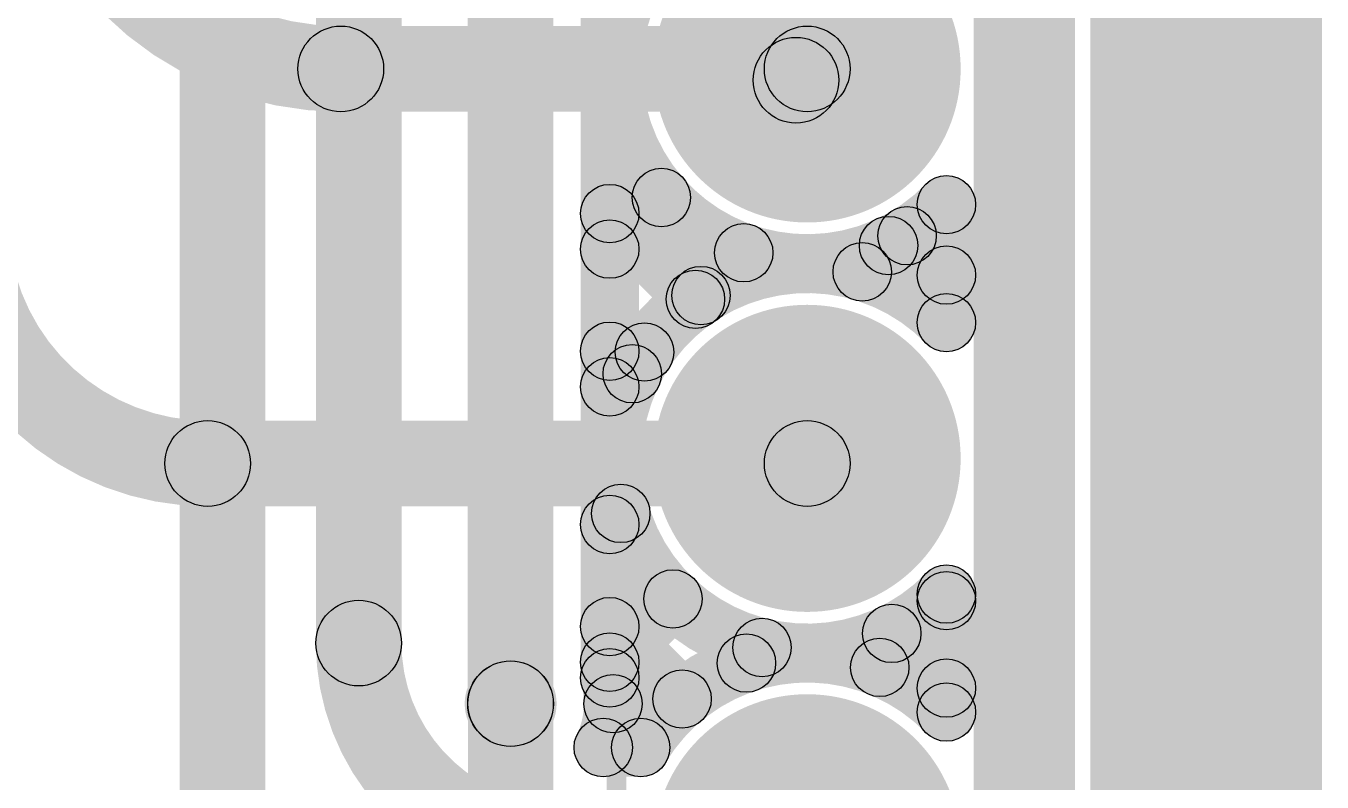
# Model space of a CAD drawing. Header units: millimetres. Extents: x 0 to 210, y 0 to 213.
# Drawn here: x 2.3005 to 2.6335, y 0.7379 to 0.932 of the extents above; entities that cross this region are included whole.
import ezdxf

# ---------------------------------------------------------------- set-up
doc = ezdxf.new("R2010")
doc.units = ezdxf.units.MM
doc.header["$MEASUREMENT"] = 0
for name, color, linetype in [('BottomLayer', 5, 'Continuous'), ('BottomSolder', 6, 'Continuous'), ('PadHoleLayer', 156, 'Continuous'), ('TopLayer', 1, 'Continuous'), ('TopOverlay', 2, 'Continuous'), ('TopSolder', 216, 'Continuous'), ('ViaHoleLayer', 16, 'Continuous')]:
    doc.layers.add(name, color=color, linetype=linetype)

# ---------------------------------------------------------------- blocks, each defined once
blk = doc.blocks.new('HDR_F_1X7_14')
at = {"layer": 'BottomLayer'}
h = blk.add_hatch(color=5, dxfattribs=at)
edge = h.paths.add_edge_path()
edge.add_arc((0.3, 0), 0.03543, 0, 360)
h = blk.add_hatch(color=5, dxfattribs=at)
edge = h.paths.add_edge_path()
edge.add_arc((0.4, 0), 0.03543, 0, 360)
h = blk.add_hatch(color=5, dxfattribs=at)
edge = h.paths.add_edge_path()
edge.add_arc((0.5, 0), 0.03543, 0, 360)
at = {"layer": 'BottomSolder'}
h = blk.add_hatch(color=6, dxfattribs=at)
edge = h.paths.add_edge_path()
edge.add_arc((0.3, 0), 0.03943, 0, 360)
h = blk.add_hatch(color=6, dxfattribs=at)
edge = h.paths.add_edge_path()
edge.add_arc((0.4, 0), 0.03943, 0, 360)
h = blk.add_hatch(color=6, dxfattribs=at)
edge = h.paths.add_edge_path()
edge.add_arc((0.5, 0), 0.03943, 0, 360)
at = {"layer": 'PadHoleLayer'}
h = blk.add_hatch(color=156, dxfattribs=at)
edge = h.paths.add_edge_path()
edge.add_arc((0.3, 0), 0.01772, 0, 360)
h = blk.add_hatch(color=156, dxfattribs=at)
edge = h.paths.add_edge_path()
edge.add_arc((0.4, 0), 0.01772, 0, 360)
h = blk.add_hatch(color=156, dxfattribs=at)
edge = h.paths.add_edge_path()
edge.add_arc((0.5, 0), 0.01772, 0, 360)
at = {"layer": 'TopLayer'}
h = blk.add_hatch(color=1, dxfattribs=at)
edge = h.paths.add_edge_path()
edge.add_arc((0.3, 0), 0.03543, 0, 360)
h = blk.add_hatch(color=1, dxfattribs=at)
edge = h.paths.add_edge_path()
edge.add_arc((0.4, 0), 0.03543, 0, 360)
h = blk.add_hatch(color=1, dxfattribs=at)
edge = h.paths.add_edge_path()
edge.add_arc((0.5, 0), 0.03543, 0, 360)
at = {"layer": 'TopOverlay'}
for points in [[(-0.06, 0.0465), (-0.06, 0.0515), (0.661, 0.0515), (0.661, 0.0465)], [(-0.06, -0.0525), (-0.06, -0.0475), (0.661, -0.0475), (0.661, -0.0525)]]:
    blk.add_hatch(color=2, dxfattribs=at).paths.add_polyline_path(points)
at = {"layer": 'TopSolder'}
h = blk.add_hatch(color=216, dxfattribs=at)
edge = h.paths.add_edge_path()
edge.add_arc((0.3, 0), 0.03943, 0, 360)
h = blk.add_hatch(color=216, dxfattribs=at)
edge = h.paths.add_edge_path()
edge.add_arc((0.4, 0), 0.03943, 0, 360)
h = blk.add_hatch(color=216, dxfattribs=at)
edge = h.paths.add_edge_path()
edge.add_arc((0.5, 0), 0.03943, 0, 360)

msp = doc.modelspace()

# ---------------------------------------------------------------- hatches: boundary and pattern name
at = {"layer": 'BottomLayer'}
for points in [[(2.629, 0.28839), (2.607, 0.28839), (2.607, 2.96558), (2.629, 2.96558)], [(2.57704, 2.93096), (2.59904, 2.93096), (2.59904, 0.304), (2.57704, 0.304)], [(2.544, 0.38583), (2.57, 0.38583), (2.57, 2.177), (2.544, 2.177)], [(2.38139, 0.91), (2.38139, 0.932), (2.50123, 0.932), (2.50123, 0.91)], [(2.50612, 0.91033), (2.49057, 0.92589), (2.49346, 0.92878), (2.50901, 0.91322)], [(2.3472, 0.80868), (2.3472, 0.83069), (2.50123, 0.83069), (2.50123, 0.80868)], [(2.43604, 0.69719), (2.41404, 0.69719), (2.41404, 0.758), (2.43604, 0.758)]]:
    msp.add_hatch(color=5, dxfattribs=at).paths.add_polyline_path(points)
h = msp.add_hatch(color=5, dxfattribs=at)
edge = h.paths.add_edge_path()
edge.add_arc((2.38139, 0.921), 0.011, 0, 360)
h = msp.add_hatch(color=5, dxfattribs=at)
edge = h.paths.add_edge_path()
edge.add_arc((2.38139, 0.921), 0.011, 0, 360)
h = msp.add_hatch(color=5, dxfattribs=at)
edge = h.paths.add_edge_path()
edge.add_arc((2.38139, 0.921), 0.011, 0, 360)
h = msp.add_hatch(color=5, dxfattribs=at)
edge = h.paths.add_edge_path()
edge.add_arc((2.38139, 0.921), 0.011, 0, 360)
h = msp.add_hatch(color=5, dxfattribs=at)
edge = h.paths.add_edge_path()
edge.add_arc((2.50123, 0.921), 0.011, 0, 360)
h = msp.add_hatch(color=5, dxfattribs=at)
edge = h.paths.add_edge_path()
edge.add_arc((2.50123, 0.921), 0.011, 0, 360)
h = msp.add_hatch(color=5, dxfattribs=at)
edge = h.paths.add_edge_path()
edge.add_arc((2.49835, 0.91811), 0.011, 0, 360)
h = msp.add_hatch(color=5, dxfattribs=at)
edge = h.paths.add_edge_path()
edge.add_arc((2.3472, 0.81968), 0.011, 0, 360)
h = msp.add_hatch(color=5, dxfattribs=at)
edge = h.paths.add_edge_path()
edge.add_arc((2.3472, 0.81968), 0.011, 0, 360)
h = msp.add_hatch(color=5, dxfattribs=at)
edge = h.paths.add_edge_path()
edge.add_arc((2.50123, 0.81968), 0.011, 0, 360)
h = msp.add_hatch(color=5, dxfattribs=at)
edge = h.paths.add_edge_path()
edge.add_arc((2.42504, 0.758), 0.01181, 0, 360)
h = msp.add_hatch(color=5, dxfattribs=at)
edge = h.paths.add_edge_path()
edge.add_arc((2.42504, 0.758), 0.011, 0, 360)
at = {"layer": 'TopLayer'}
for points in [[(2.574, 0.218), (2.63352, 0.218), (2.63352, 1.92126), (2.574, 1.92126)], [(2.397, 0.77357), (2.375, 0.77357), (2.375, 1.52497), (2.397, 1.52497)], [(2.436, 0.758), (2.414, 0.758), (2.414, 1.4626), (2.436, 1.4626)], [(2.458, 0.76464), (2.443, 0.76464), (2.443, 1.0059), (2.458, 1.0059)], [(2.362, 0.56557), (2.34, 0.56557), (2.34, 0.97146), (2.362, 0.97146)], [(2.4558, 0.86943), (2.4452, 0.88003), (2.45846, 0.8933), (2.46907, 0.88269)], [(2.4452, 0.87856), (2.4558, 0.88917), (2.47782, 0.86715), (2.46721, 0.85654)], [(2.5445, 0.85585), (2.5295, 0.85585), (2.5295, 0.88615), (2.5445, 0.88615)], [(2.5216, 0.87287), (2.53221, 0.88347), (2.5423, 0.87338), (2.5317, 0.86277)], [(2.52067, 0.86359), (2.51007, 0.87419), (2.51683, 0.88095), (2.52743, 0.87035)], [(2.47924, 0.85751), (2.46863, 0.86811), (2.47963, 0.87911), (2.49023, 0.8685)], [(2.4452, 0.8432), (2.4558, 0.85381), (2.46158, 0.84803), (2.45097, 0.83743)], [(2.4558, 0.83407), (2.4452, 0.84468), (2.45412, 0.8536), (2.46473, 0.843)], [(2.4558, 0.79872), (2.4452, 0.80932), (2.44804, 0.81217), (2.45865, 0.80156)], [(2.4558, 0.76336), (2.4452, 0.77397), (2.46143, 0.7902), (2.47204, 0.7796)], [(2.52518, 0.76202), (2.51457, 0.77263), (2.5317, 0.78976), (2.5423, 0.77915)], [(2.5445, 0.75585), (2.5295, 0.75585), (2.5295, 0.78615), (2.5445, 0.78615)], [(2.4452, 0.77249), (2.4558, 0.7831), (2.47439, 0.76451), (2.46378, 0.75391)], [(2.51766, 0.77074), (2.52827, 0.78135), (2.5423, 0.76731), (2.5317, 0.7567)], [(2.49092, 0.76313), (2.48032, 0.77373), (2.48432, 0.77774), (2.49493, 0.76713)], [(2.425, 0.747), (2.425, 0.769), (2.42504, 0.769), (2.42504, 0.747)], [(2.44883, 0.73926), (2.44883, 0.75426), (2.45846, 0.75426), (2.45846, 0.73926)]]:
    msp.add_hatch(color=1, dxfattribs=at).paths.add_polyline_path(points)
h = msp.add_hatch(color=1, dxfattribs=at)
edge = h.paths.add_edge_path()
edge.add_arc((2.46377, 0.88799), 0.0075, 0, 360)
h = msp.add_hatch(color=1, dxfattribs=at)
edge = h.paths.add_edge_path()
edge.add_arc((2.537, 0.88615), 0.0075, 0, 360)
h = msp.add_hatch(color=1, dxfattribs=at)
edge = h.paths.add_edge_path()
edge.add_arc((2.537, 0.88615), 0.0075, 0, 360)
h = msp.add_hatch(color=1, dxfattribs=at)
edge = h.paths.add_edge_path()
edge.add_arc((2.4505, 0.88386), 0.0075, 0, 360)
h = msp.add_hatch(color=1, dxfattribs=at)
edge = h.paths.add_edge_path()
edge.add_arc((2.52213, 0.87565), 0.0075, 0, 360)
h = msp.add_hatch(color=1, dxfattribs=at)
edge = h.paths.add_edge_path()
edge.add_arc((2.5269, 0.87817), 0.0075, 0, 360)
h = msp.add_hatch(color=1, dxfattribs=at)
edge = h.paths.add_edge_path()
edge.add_arc((2.4505, 0.87473), 0.0075, 0, 360)
h = msp.add_hatch(color=1, dxfattribs=at)
edge = h.paths.add_edge_path()
edge.add_arc((2.48493, 0.8738), 0.0075, 0, 360)
h = msp.add_hatch(color=1, dxfattribs=at)
edge = h.paths.add_edge_path()
edge.add_arc((2.51537, 0.86889), 0.0075, 0, 360)
h = msp.add_hatch(color=1, dxfattribs=at)
edge = h.paths.add_edge_path()
edge.add_arc((2.537, 0.86807), 0.0075, 0, 360)
h = msp.add_hatch(color=1, dxfattribs=at)
edge = h.paths.add_edge_path()
edge.add_arc((2.47252, 0.86185), 0.0075, 0, 360)
h = msp.add_hatch(color=1, dxfattribs=at)
edge = h.paths.add_edge_path()
edge.add_arc((2.47394, 0.86281), 0.0075, 0, 360)
h = msp.add_hatch(color=1, dxfattribs=at)
edge = h.paths.add_edge_path()
edge.add_arc((2.537, 0.85585), 0.0075, 0, 360)
h = msp.add_hatch(color=1, dxfattribs=at)
edge = h.paths.add_edge_path()
edge.add_arc((2.537, 0.85585), 0.0075, 0, 360)
h = msp.add_hatch(color=1, dxfattribs=at)
edge = h.paths.add_edge_path()
edge.add_arc((2.4505, 0.84851), 0.0075, 0, 360)
h = msp.add_hatch(color=1, dxfattribs=at)
edge = h.paths.add_edge_path()
edge.add_arc((2.45943, 0.8483), 0.0075, 0, 360)
h = msp.add_hatch(color=1, dxfattribs=at)
edge = h.paths.add_edge_path()
edge.add_arc((2.45628, 0.84273), 0.0075, 0, 360)
h = msp.add_hatch(color=1, dxfattribs=at)
edge = h.paths.add_edge_path()
edge.add_arc((2.4505, 0.83937), 0.0075, 0, 360)
h = msp.add_hatch(color=1, dxfattribs=at)
edge = h.paths.add_edge_path()
edge.add_arc((2.45334, 0.80686), 0.0075, 0, 360)
h = msp.add_hatch(color=1, dxfattribs=at)
edge = h.paths.add_edge_path()
edge.add_arc((2.4505, 0.80402), 0.0075, 0, 360)
h = msp.add_hatch(color=1, dxfattribs=at)
edge = h.paths.add_edge_path()
edge.add_arc((2.537, 0.78615), 0.0075, 0, 360)
h = msp.add_hatch(color=1, dxfattribs=at)
edge = h.paths.add_edge_path()
edge.add_arc((2.537, 0.78615), 0.0075, 0, 360)
h = msp.add_hatch(color=1, dxfattribs=at)
edge = h.paths.add_edge_path()
edge.add_arc((2.46674, 0.7849), 0.0075, 0, 360)
h = msp.add_hatch(color=1, dxfattribs=at)
edge = h.paths.add_edge_path()
edge.add_arc((2.537, 0.78445), 0.0075, 0, 360)
h = msp.add_hatch(color=1, dxfattribs=at)
edge = h.paths.add_edge_path()
edge.add_arc((2.386, 0.77357), 0.011, 0, 360)
h = msp.add_hatch(color=1, dxfattribs=at)
edge = h.paths.add_edge_path()
edge.add_arc((2.386, 0.77357), 0.011, 0, 360)
h = msp.add_hatch(color=1, dxfattribs=at)
edge = h.paths.add_edge_path()
edge.add_arc((2.4505, 0.7778), 0.0075, 0, 360)
h = msp.add_hatch(color=1, dxfattribs=at)
edge = h.paths.add_edge_path()
edge.add_arc((2.52296, 0.77604), 0.0075, 0, 360)
h = msp.add_hatch(color=1, dxfattribs=at)
edge = h.paths.add_edge_path()
edge.add_arc((2.48963, 0.77243), 0.0075, 0, 360)
h = msp.add_hatch(color=1, dxfattribs=at)
edge = h.paths.add_edge_path()
edge.add_arc((2.4505, 0.76866), 0.0075, 0, 360)
h = msp.add_hatch(color=1, dxfattribs=at)
edge = h.paths.add_edge_path()
edge.add_arc((2.48562, 0.76843), 0.0075, 0, 360)
h = msp.add_hatch(color=1, dxfattribs=at)
edge = h.paths.add_edge_path()
edge.add_arc((2.51987, 0.76732), 0.0075, 0, 360)
h = msp.add_hatch(color=1, dxfattribs=at)
edge = h.paths.add_edge_path()
edge.add_arc((2.42504, 0.758), 0.01181, 0, 360)
h = msp.add_hatch(color=1, dxfattribs=at)
edge = h.paths.add_edge_path()
edge.add_arc((2.4505, 0.76464), 0.0075, 0, 360)
h = msp.add_hatch(color=1, dxfattribs=at)
edge = h.paths.add_edge_path()
edge.add_arc((2.4505, 0.76464), 0.0075, 0, 360)
h = msp.add_hatch(color=1, dxfattribs=at)
edge = h.paths.add_edge_path()
edge.add_arc((2.537, 0.76201), 0.0075, 0, 360)
h = msp.add_hatch(color=1, dxfattribs=at)
edge = h.paths.add_edge_path()
edge.add_arc((2.425, 0.758), 0.011, 0, 360)
h = msp.add_hatch(color=1, dxfattribs=at)
edge = h.paths.add_edge_path()
edge.add_arc((2.425, 0.758), 0.011, 0, 360)
h = msp.add_hatch(color=1, dxfattribs=at)
edge = h.paths.add_edge_path()
edge.add_arc((2.42504, 0.758), 0.011, 0, 360)
h = msp.add_hatch(color=1, dxfattribs=at)
edge = h.paths.add_edge_path()
edge.add_arc((2.46909, 0.75921), 0.0075, 0, 360)
h = msp.add_hatch(color=1, dxfattribs=at)
edge = h.paths.add_edge_path()
edge.add_arc((2.45135, 0.758), 0.0075, 0, 360)
h = msp.add_hatch(color=1, dxfattribs=at)
edge = h.paths.add_edge_path()
edge.add_arc((2.45135, 0.758), 0.0075, 0, 360)
h = msp.add_hatch(color=1, dxfattribs=at)
edge = h.paths.add_edge_path()
edge.add_arc((2.537, 0.75585), 0.0075, 0, 360)
h = msp.add_hatch(color=1, dxfattribs=at)
edge = h.paths.add_edge_path()
edge.add_arc((2.537, 0.75585), 0.0075, 0, 360)
h = msp.add_hatch(color=1, dxfattribs=at)
edge = h.paths.add_edge_path()
edge.add_arc((2.44883, 0.74676), 0.0075, 0, 360)
h = msp.add_hatch(color=1, dxfattribs=at)
edge = h.paths.add_edge_path()
edge.add_arc((2.44883, 0.74676), 0.0075, 0, 360)
h = msp.add_hatch(color=1, dxfattribs=at)
edge = h.paths.add_edge_path()
edge.add_arc((2.45846, 0.74676), 0.0075, 0, 360)
h = msp.add_hatch(color=1, dxfattribs=at)
edge = h.paths.add_edge_path()
edge.add_arc((2.45846, 0.74676), 0.0075, 0, 360)
at = {"layer": 'ViaHoleLayer'}
h = msp.add_hatch(color=16, dxfattribs=at)
edge = h.paths.add_edge_path()
edge.add_arc((2.42504, 0.758), 0.00591, 0, 360)

# ---------------------------------------------------------------- linework, layer by layer
at = {"layer": 'BottomLayer', "const_width": 0.022}
for points in [[(2.38139, 0.921, -0.19891), (2.32806, 0.94309)], [(2.3472, 0.81968, -0.414214), (2.285, 0.88189)]]:
    msp.add_lwpolyline(points, format="xyb", dxfattribs=at)
at = {"layer": 'BottomLayer'}
for centre in [(2.38139, 0.921), (2.38139, 0.921), (2.38139, 0.921), (2.38139, 0.921), (2.50123, 0.921), (2.50123, 0.921), (2.49835, 0.91811), (2.3472, 0.81968), (2.3472, 0.81968), (2.50123, 0.81968), (2.42504, 0.758)]:
    msp.add_circle(centre, 0.011, dxfattribs=at)
at = {"layer": 'TopLayer'}
for points, const_width in [([(2.537, 0.88615, -1.324399), (2.48918, 0.96946)], 0.015), ([(2.537, 0.78615, -2.459393), (2.537, 0.85585)], 0.015), ([(2.43831, 0.72126, -0.414214), (2.386, 0.77357)], 0.022), ([(2.45846, 0.74676, -0.491462), (2.537, 0.75585)], 0.015), ([(2.4505, 0.76464, -0.0639), (2.45135, 0.758)], 0.015), ([(2.45135, 0.758, -0.1108), (2.44883, 0.74676)], 0.015)]:
    msp.add_lwpolyline(points, format="xyb", dxfattribs=dict(at, const_width=const_width))
for centre, radius in [((2.46377, 0.88799), 0.0075), ((2.537, 0.88615), 0.0075), ((2.537, 0.88615), 0.0075), ((2.4505, 0.88386), 0.0075), ((2.52213, 0.87565), 0.0075), ((2.5269, 0.87817), 0.0075), ((2.4505, 0.87473), 0.0075), ((2.48493, 0.8738), 0.0075), ((2.51537, 0.86889), 0.0075), ((2.537, 0.86807), 0.0075), ((2.47252, 0.86185), 0.0075), ((2.47394, 0.86281), 0.0075), ((2.537, 0.85585), 0.0075), ((2.537, 0.85585), 0.0075), ((2.4505, 0.84851), 0.0075), ((2.45943, 0.8483), 0.0075), ((2.45628, 0.84273), 0.0075), ((2.4505, 0.83937), 0.0075), ((2.45334, 0.80686), 0.0075), ((2.4505, 0.80402), 0.0075), ((2.537, 0.78615), 0.0075), ((2.537, 0.78615), 0.0075), ((2.46674, 0.7849), 0.0075), ((2.537, 0.78445), 0.0075), ((2.386, 0.77357), 0.011), ((2.386, 0.77357), 0.011), ((2.4505, 0.7778), 0.0075), ((2.52296, 0.77604), 0.0075), ((2.48963, 0.77243), 0.0075), ((2.4505, 0.76866), 0.0075), ((2.48562, 0.76843), 0.0075), ((2.51987, 0.76732), 0.0075), ((2.4505, 0.76464), 0.0075), ((2.4505, 0.76464), 0.0075), ((2.537, 0.76201), 0.0075), ((2.425, 0.758), 0.011), ((2.425, 0.758), 0.011), ((2.42504, 0.758), 0.011), ((2.46909, 0.75921), 0.0075), ((2.45135, 0.758), 0.0075), ((2.45135, 0.758), 0.0075), ((2.537, 0.75585), 0.0075), ((2.537, 0.75585), 0.0075), ((2.44883, 0.74676), 0.0075), ((2.44883, 0.74676), 0.0075), ((2.45846, 0.74676), 0.0075), ((2.45846, 0.74676), 0.0075)]:
    msp.add_circle(centre, radius, dxfattribs=at)

# ---------------------------------------------------------------- block references
at = {"rotation": 90}
msp.add_blockref('HDR_F_1X7_14', (2.50123, 0.421), dxfattribs=at)

doc.saveas('drawing.dxf')
